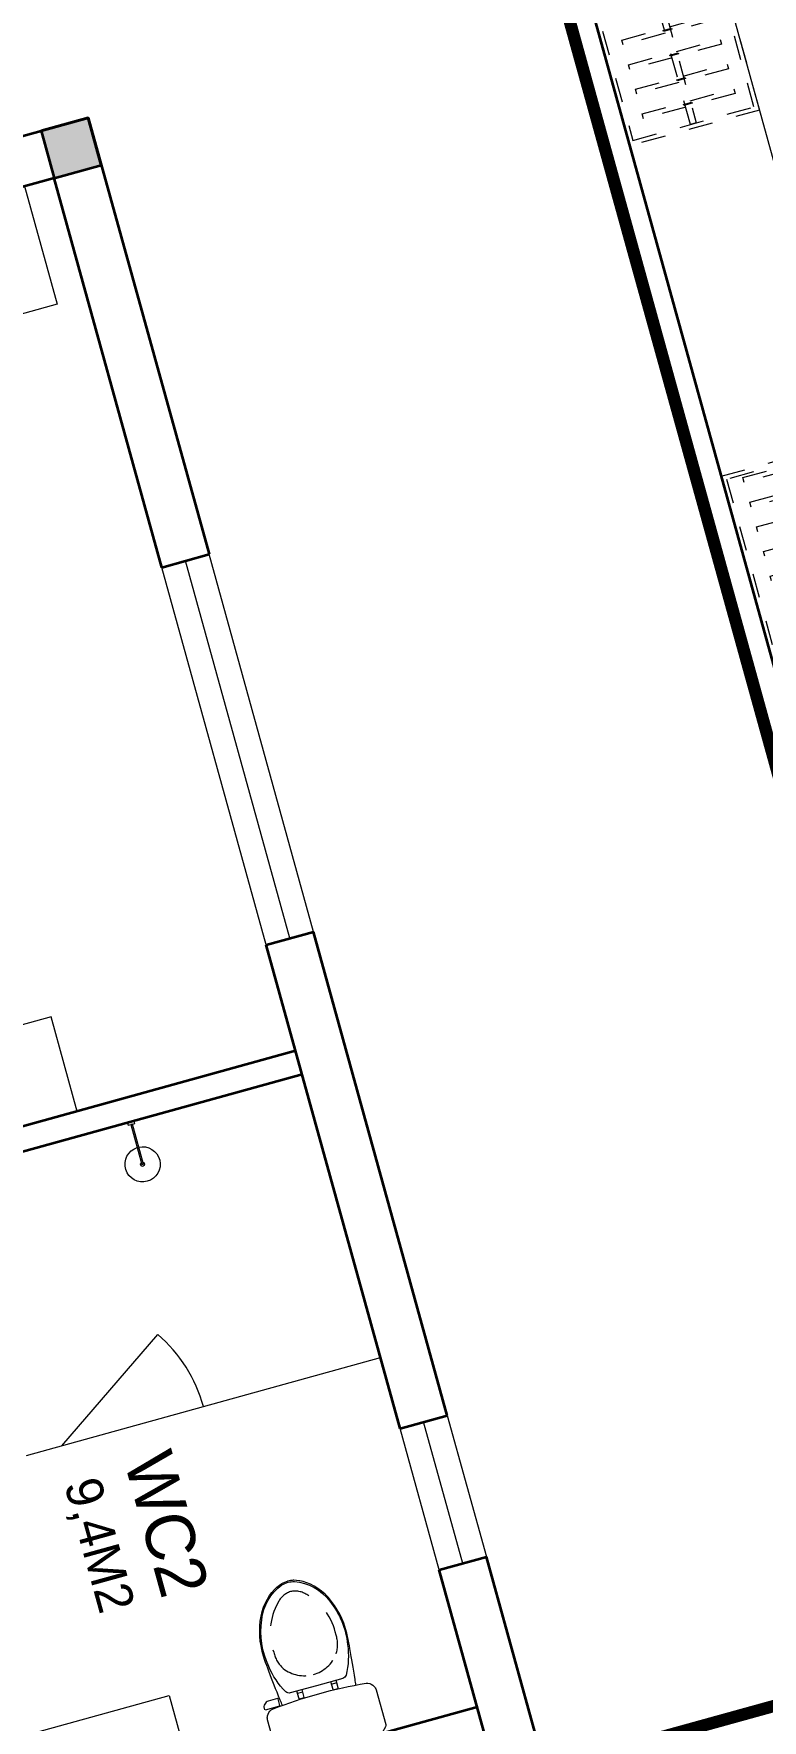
# Model space of a CAD drawing. Header units: metres. Extents: x 568332 to 569219, y 2065964 to 2066430.
# Drawn here: x 568462.4 to 568465.38, y 2066329.29 to 2066336.18 of the extents above; entities that cross this region are included whole.
import ezdxf

# ---------------------------------------------------------------- set-up
doc = ezdxf.new("R2010")
doc.units = ezdxf.units.M
for name, pattern in [('HIDDEN', [0.375, 0.25, -0.125]), ('X-5M-G-MB PHONGNGU$0$HIDDEN2', [0.1875, 0.125, -0.0625]), ('xref-thap C (mb tang 32-2)$0$HIDDEN', [0.375, 0.25, -0.125])]:
    doc.linetypes.add(name, pattern=pattern)
doc.layers.get('0').update_dxf_attribs({"linetype": 'CONTINUOUS'})
for name, color, linetype, lineweight in [('-CONCRETE', 1, 'CONTINUOUS', 35), ('-DIM', 9, 'CONTINUOUS', 13), ('-DOOR', 137, 'CONTINUOUS', 9), ('-FURNITURE', 46, 'CONTINUOUS', 9), ('-TEXT', 7, 'CONTINUOUS', 15), ('-WALL', 4, 'CONTINUOUS', 35), ('TEXT25', 2, 'CONTINUOUS', 13)]:
    doc.layers.add(name, color=color, linetype=linetype, lineweight=lineweight)
doc.layers.add('-RANH GIOI LO DAT', color=12, linetype='CONTINUOUS')
doc.styles.add('T1', font='', dxfattribs={"height": 200})
doc.styles.add('vnavanth', font='', dxfattribs={"width": 0.8})
doc.styles.get('T1').set_extended_font_data('VNgeometric Light')
doc.styles.get('vnavanth').set_extended_font_data('.VnAvantH')

# ---------------------------------------------------------------- blocks, each defined once
blk = doc.blocks.new('M39-T3')
at = {"layer": '-RANH GIOI LO DAT', "linetype": 'HIDDEN', "ltscale": 10, "const_width": 50}
blk.add_lwpolyline([(197384.3554308799, -1483201.731742124), (197384.3554313568, -1503530.874939661), (206384.3554308799, -1503469.83106635), (206384.3554308799, -1483201.731743078)], close=True, dxfattribs=at)
blk = doc.blocks.new('A$C18091ED7')
for p, q in [((9.957147995010018e-09, -42.13376978135784), (0, -3.786117304116488e-07)), ((146.1412317672475, -26.59467297248193), (179.181621938591, -26.59467296488583)), ((146.1412317672475, -26.59467297248193), (146.1412317680188, -30.17859706786112)), ((146.1412317680188, -30.17859706786112), (165.7503655985456, -30.17859706340823)), ((153.0594147269658, -36.79204952501459), (146.1412317680188, -30.17859706786112)), ((152.3191092506386, -2.717133611440659e-07), (152.3191092568413, -26.59467297093943)), ((152.3191092506386, -2.717133611440659e-07), (179.1816219322718, -2.654269337654114e-07)), ((153.0594147269658, -36.79204952501459), (165.7503656001572, -36.79204952192958)), ((153.0594147275151, -39.73033438943094), (153.0594147269658, -36.79204952501459)), ((153.0594147275151, -39.73033438943094), (178.4413164740145, -39.73033438349376)), ((153.0594147275151, -39.73033438943094), (178.4413164740145, -39.73033438349376)), ((153.0594147275151, -39.73033438943094), (153.0594147281554, -42.13376974494895)), ((185.3594994290725, -30.17859705851879), (165.7503655985456, -30.17859706340823)), ((178.4413164733487, -36.79204951884458), (165.7503656001572, -36.79204952192958)), ((185.3594994290725, -30.17859705851879), (178.4413164733487, -36.79204951884458)), ((178.4413164733487, -36.79204951884458), (178.4413164740145, -39.73033438349376)), ((178.4413164740145, -39.73033438349376), (178.4413164746547, -42.1337697392446)), ((179.1816219322718, -2.654269337654114e-07), (179.181621938591, -26.59467296488583)), ((179.181621938591, -26.59467296488583), (185.3594994283012, -26.59467296337243)), ((185.3594994283012, -26.59467296337243), (185.3594994290725, -30.17859705851879)), ((-83.25994817525861, -267.3592828898691), (-83.259948167517, -299.9634285944048)), ((-62.88950393904452, -265.3807882612164), (-81.28145355204106, -265.3807882657275)), ((-60.91100931491019, -267.3592828844266), (-60.91100930728498, -299.9634285889624)), ((60.9110093945892, -267.3592828557594), (60.9110094022144, -299.9634285600623)), ((62.88950401780676, -265.3807882316178), (81.2814536308033, -265.3807882273395)), ((83.25994825493763, -267.3592828505498), (83.25994826256283, -299.9634285550856)), ((165.3959958605519, -261.9873972070927), (165.3959958671003, -289.7349902229907)), ((167.8691141396885, -259.5142789271486), (228.0810223811895, -259.5142789128586)), ((230.5541406641933, -274.3229751045001), (230.5541406613593, -261.9873971916386)), ((-83.25994817257379, -278.4883151478134), (-83.25994817046012, -287.6388527823146)), ((-60.91100930959874, -290.0299398849311), (-83.25994816994717, -290.0299398901407)), ((60.91100939990065, -290.029939856031), (83.25994826024908, -290.0299398510542)), ((83.25994825750604, -278.488315108727), (83.2599482596197, -287.6388527429954)), ((167.8691141472664, -292.2081085020036), (206.7175896017579, -292.2081084926904))]:
    blk.add_line(p, q)
for points in [[(230.0000000517721, -218.5046414944518, -0.1374073801801567), (225.4781190853137, -234.6482587013161), (221.7949787454636, -240.7070387715066, -0.2360805181595358), (198.2560902649639, -255.4947853636986, -0.0519608230665726), (-198.2560901437319, -255.4947854572965, -0.236080518165078), (-221.7949786317113, -240.7070388760185), (-225.4781189743626, -234.6482588077488, -0.1374073801809237), (-229.9999999484608, -218.5046416030382), (-229.9999999831671, -71.98694829508895, -0.1989123673786679), (-226.3782021181105, -63.2431547633314), (-208.8906150607545, -45.75556769772083, -0.1989123673792025), (-200.1468215308087, -42.13376982865157), (9.971699910238385e-09, -42.13376978135784), (200.1468215506357, -42.13376973403501, -0.1989123673792025), (208.8906150822841, -45.75556759897154), (226.3782021480001, -63.24315465634572, -0.1989123673791691), (230.0000000170658, -71.98694818626973)], [(144.14367173758, -618.9627606730501, -0.2124047892419209), (26.30999211127346, -734.491494372196, -0.0276853236339062), (-0.5628229983012716, -738.609219571983, -0.0222792448073508), (-26.30999181118386, -734.4914943844487, -0.2124047892421136), (-144.1436714920528, -618.9627607410075, -0.1427957259999892), (-167.2376623962118, -428.0139674870588, -0.0930051380368448), (-127.9331820271946, -309.1271633332653, -0.2564387014614383), (-111.240849547703, -299.9634286007786), (4.746470949612558e-08, -299.9634285748762), (111.2408496426324, -299.9634285482753, -0.2564387014619951), (127.933182126606, -309.1271632729331, -0.0930051380368741), (167.2376625517572, -428.0139674081001, -0.1427957260000456)]]:
    blk.add_lwpolyline(points, format="xyb", close=True)
at = {"linetype": 'xref-thap C (mb tang 32-2)$0$HIDDEN', "ltscale": 100}
blk.add_lwpolyline([(61.00044987679576, -669.0176259216969, -0.1990312026443698), (1.417429302819073e-07, -698.769823720475, -0.1990312026443799), (-61.00044960746891, -669.0176259504806, -0.2189240232571595), (-131.9321382956405, -478.313622940972, -0.1537914605682739), (-112.4681372026971, -403.989815428853, -0.2367011859554165), (5.876427167095244e-08, -347.5870280214876, -0.2367011859554843), (112.4681373467611, -403.9898153757968, -0.1537914605681893), (131.9321384748619, -478.313622878748, -0.2189240232571754)], format="xyb", close=True, dxfattribs=at)
blk.add_circle((165.7503656100234, -78.39166221523192), 13.90362011701458)
for centre, radius, start, end in [((-81.28145355158267, -267.3592828894034), 1.978494623656905, 90.00000001354867, 180.0000000133402), ((-62.88950393858613, -267.3592828848923), 1.978494623656905, 1.334021322268115e-08, 90.00000001354867), ((62.88950401826514, -267.3592828552937), 1.978494623656905, 90.00000001354867, 180.0000000133402), ((81.28145363126168, -267.3592828510155), 1.978494623656905, 1.334021322268115e-08, 90.00000001354867), ((167.8691141402633, -261.9873972065106), 2.473118279571131, 90.00000001354867, 180.0000000133402), ((228.0810223845983, -274.3229751050822), 2.473118279571131, 320.3122930343796, 1.334021322268115e-08), ((167.8691141466952, -289.7349902224087), 2.473118279571131, 180.0000000133402, 270.0000000135486), ((206.717589598069, -276.6690117186226), 15.53909677420133, 270.0000000135486, 306.4658507565522), ((168.3527972659103, -224.7572911087773), 80.08895368617857, 306.4658507565522, 320.3122930343796)]:
    blk.add_arc(centre, radius, start, end)
for points, knots in [([(-155.6468228230951, -259.4535552573798), (-156.6353001506941, -267.2522313103836), (-164.2940232875517, -328.394745314552), (-169.1545302536251, -385.0939582949213), (-183.68571763406, -527.7705276800843), (-135.602968026873, -679.1126648240606), (-50.29344375100118, -735.2493608418445), (-19.70048385594782, -741.0901266933652), (1.531116140540689e-07, -743.6724421556864)], [130.6139379315478, 130.6139379315478, 130.6139379315478, 130.6139379315478, 152.8521090939923, 311.1293507817257, 417.703951170228, 561.3833927516608, 697.6926317810714, 710.812262267882, 710.812262267882, 710.812262267882, 710.812262267882]), ([(155.6468228994709, -259.4535551877343), (156.6353002305841, -267.2522312389628), (164.2940233960289, -328.3947452375724), (169.1545303888706, -385.0939582149149), (183.6857178367027, -527.7705275934422), (135.6029683008201, -679.1126647599449), (50.29344405157826, -735.2493608178338), (19.70048415924612, -741.0901266841101), (1.530679583083838e-07, -743.6724421554536)], [130.613937934949, 130.613937934949, 130.613937934949, 130.613937934949, 152.8521090939923, 311.1293507817257, 417.703951170228, 561.3833927516608, 697.6926317810714, 710.812262267882, 710.812262267882, 710.812262267882, 710.812262267882])]:
    blk.add_open_spline(points, degree=3, knots=knots)
blk = doc.blocks.new('A$C8a974c9c')
for p, q in [((1750.087982669494, 2957.416116623174), (1750.087982669657, 2642.58393779996)), ((1592.671893257969, 2800.000027211493), (1907.504072081182, 2800.000027211652)), ((1342.999452652235, 2500.000027214177), (1342.999452652119, 700.000027214177)), ((1750.087982669345, 242.5839378051005), (1750.087982669549, 557.4161166283138)), ((1592.67189325784, 400.0000272168018), (1907.504072081053, 400.0000272166017))]:
    blk.add_line(p, q)
for points in [[(1999.999452652235, 3100.000027209127), (1500.176512686827, 3100.000027209127), (1500.176512686827, 2500.000027214177), (1999.999452652235, 2500.000027214177)], [(1890.999452652235, 2360.000027214177), (1514.499452652235, 2360.000027214177), (1514.499452652148, 1642.500027214177), (1890.999452652148, 1642.500027214177)], [(1890.99945265209, 840.000027214177), (1514.49945265209, 840.000027214177), (1514.499452652148, 1557.500027214177), (1890.999452652148, 1557.500027214177)], [(1999.999452652119, 100.0000272192265), (1500.17651268671, 100.0000272192265), (1500.17651268671, 700.000027214177), (1999.999452652119, 700.000027214177)]]:
    blk.add_lwpolyline(points, close=True)
blk.add_lwpolyline([(1999.999452652235, 2500.000027214177), (-0.0005473477649502456, 2500.000027214177), (-0.0005473478813655674, 700.000027214177), (1999.999452652119, 700.000027214177), (1999.999452652235, 2500.000027214177)])
for centre, radius in [((1750.087982669561, 2800.000027211581), 157.4160894116067), ((1750.087982669561, 2800.000027211581), 82.41608941160666), ((1750.087982669432, 400.0000272166926), 157.4160894116067), ((1750.087982669432, 400.0000272166926), 82.41608941160666)]:
    blk.add_circle(centre, radius)
blk = doc.blocks.new('shower')
for points in [[(180919.3447017173, -32316.45425928477), (180912.3337561736, -32316.45425928477), (180912.3337561736, -32146.62790954509), (180919.3447017173, -32146.62790954509)], [(180929.3839969719, -32326.62790954066), (180902.2944609144, -32326.62790954066), (180902.2944609144, -32316.45425928477), (180929.3839969719, -32316.45425928477)]]:
    blk.add_lwpolyline(points, close=True)
for radius, start, end in [(72, 272.7906698559544, 267.2093301440456), (8.346062492523743, 294.8355446212717, 245.1644553787283)]:
    blk.add_arc((180915.8392289462, -32146.62790954416), radius, start, end)
blk = doc.blocks.new('A$C5C575821')
at = {"layer": '-CONCRETE'}
h = blk.add_hatch(color=256, dxfattribs=at)
h.dxf.hatch_style = 1
h.paths.add_polyline_path([(-0.00237559899687767, 200.0000000000146), (-0.00237559899687767, 1.455191522836685e-11), (199.9976244010031, 1.455191522836685e-11), (199.9976244010031, 200.0000000000146)])
blk.add_lwpolyline([(-0.00237559899687767, 1.455191522836685e-11), (199.9976244010031, 1.455191522836685e-11), (199.9976244010031, 200.0000000000146), (-0.00237559899687767, 200.0000000000146)], close=True, dxfattribs=at)
blk = doc.blocks.new('M40-T3')
at = {"layer": '-DOOR'}
for p, q in [((202004.0610288536, -1552005.900768574), (200404.0538962385, -1552006.014865504)), ((202004.0705369604, -1552105.900768429), (200404.0634043453, -1552106.014865359)), ((202004.0705369604, -1552205.900768348), (200404.0634043453, -1552206.014865278))]:
    blk.add_line(p, q, dxfattribs=at)
blk.add_lwpolyline([(204054.0837862602, -1552005.988718233), (204654.0957261681, -1552005.988718233), (204654.0957261681, -1552205.988718233), (204054.0837862602, -1552205.988718233)], close=True, dxfattribs=at)
blk.add_lwpolyline([(204654.0957261681, -1552105.988718233), (204054.0911521011, -1552106.0328941)], dxfattribs=at)
at = {"layer": '-FURNITURE'}
for points in [[(203754.0933499355, -1553705.988718208), (203754.0933499355, -1552205.988718233)], [(203754.0933499355, -1553555.882219043), (203421.0795048762, -1553056.781248298)]]:
    blk.add_lwpolyline(points, dxfattribs=at)
for points in [[(202054.016230302, -1553131.709168964), (202054.0162308103, -1554531.709168964), (202454.0168237666, -1554531.709168894), (202454.0168232583, -1553131.709168894)], [(204854.0933499477, -1553405.988718208), (205454.0933499477, -1553405.988718208), (205454.093349973, -1555505.988718233), (204854.093349973, -1555505.988718233)]]:
    blk.add_lwpolyline(points, close=True, dxfattribs=at)
blk.add_arc((203754.0933499355, -1553555.882219043), 600, 90, 123.7123041566532, dxfattribs=at)
at = {"layer": '-RANH GIOI LO DAT', "linetype": 'HIDDEN', "ltscale": 10, "const_width": 50}
blk.add_lwpolyline([(194554.0933499628, -1550005.98871871), (194554.0933495009, -1565409.741094313), (199553.9783428008, -1570375.828611574), (205554.0933504397, -1570335.131916246), (205554.0933499628, -1550005.988719187)], close=True, dxfattribs=at)
at = {"layer": '-WALL'}
for p, q in [((200404.0721775695, -1552206.014865023), (200404.0721775695, -1552006.014865023)), ((204054.0837862602, -1552005.988718198), (202004.0793101847, -1552006.138470272)), ((202004.0793101847, -1552206.138470286), (202004.0793101847, -1552006.138470272)), ((204054.098511437, -1552205.9887182), (204054.0837862602, -1552005.988718198)), ((205554.0933499628, -1552005.988718233), (204654.0957261681, -1552005.988718189)), ((204654.0957261681, -1552205.988718179), (204654.0957261681, -1552005.988718189)), ((200404.0634043453, -1552206.014865278), (198754.0933505637, -1552205.988718233)), ((198754.0933505637, -1552205.988718233), (198754.0933505637, -1556205.988718233)), ((204054.098511437, -1552205.9887182), (202004.0793101847, -1552206.138470286)), ((202004.0793101847, -1552206.019619428), (202004.0793101847, -1552206.019619428)), ((202454.0168233146, -1552205.988718233), (202454.0168233152, -1555205.988718233)), ((202554.0168233147, -1552205.988718233), (202554.0168233146, -1553705.988718233)), ((205454.0933499628, -1552205.988718241), (204654.0957261681, -1552205.988718179)), ((205234.0933499629, -1553405.988718207), (205234.0933499628, -1552205.988712328))]:
    blk.add_line(p, q, dxfattribs=at)
blk.add_lwpolyline([(198754.0933505637, -1556305.988718233), (198754.0933505637, -1557705.988718224), (198554.0933505637, -1557705.988718224), (198554.0933505635, -1552005.988718233), (200404.0721775695, -1552006.014865023)], dxfattribs=at)
at = {"layer": '-FURNITURE'}
for name, p, rotation in [('A$C8a974c9c', (200754.0928032161, -1552231.70914175), 180), ('A$C18091ED7', (205276.2271197679, -1552814.978171911), 270)]:
    blk.add_blockref(name, p, dxfattribs=dict(at, rotation=rotation))
at = {"layer": '-FURNITURE', "xscale": -1, "rotation": 269.9893314903734}
blk.add_blockref('shower', (234846.9600534019, -1733853.55274221), dxfattribs=at)
at = {"layer": '-WALL'}
blk.add_blockref('A$C5C575821', (198554.0981017671, -1552205.988718233), dxfattribs=at)
at = {"layer": '-TEXT', "color": 2, "style": 'vnavanth'}
blk.add_text('wc2', height=199.9591899200177, dxfattribs=at).set_placement((203878.6584694847, -1553328.408039809))
at = {"layer": 'TEXT25', "style": 'T1'}
blk.add_text('9,4M2', height=150, rotation=359.9999999899487, dxfattribs=at).set_placement((203907.5926592587, -1553589.290936191))
blk = doc.blocks.new('*U187')
at = {"linetype": 'X-5M-G-MB PHONGNGU$0$HIDDEN2'}
for points in [[(0, 600.0000000004657), (0, 0), (1636.196318108544, -5.568266150429466e-10), (1636.196318108544, 599.9999999999088)], [(1616.196318108544, 579.9996613718355), (1616.196318108544, 19.99966137183562), (20, 20.00000000046566), (20, 580.0000000004657)], [(1616.196318108544, 286.6991212949177), (1616.196318108544, 313.0991212948245), (20, 313.0991212953813), (19.99999859370291, 286.6991212952417)], [(113.7817614636733, 319.1750910408318), (109.4317788550979, 319.1750910408318), (109.4317788550979, 280.441767644881), (113.7817614636733, 280.441767644881)], [(227.7817614636733, 319.1750910407849), (223.4317788550979, 319.1750910407849), (223.4317788550979, 280.4417676448341), (227.7817614636733, 280.4417676448341)], [(341.7817614636733, 319.175091040738), (337.4317788550979, 319.175091040738), (337.4317788550979, 280.4417676447872), (341.7817614636733, 280.4417676447872)], [(455.7817614636733, 319.1750910406911), (451.4317788550979, 319.1750910406911), (451.4317788550979, 280.4417676447403), (455.7817614636733, 280.4417676447403)], [(569.7817614636733, 319.1750910406442), (565.431778855098, 319.1750910406442), (565.431778855098, 280.4417676446934), (569.7817614636733, 280.4417676446934)], [(683.7817614636733, 319.1750910405973), (679.431778855098, 319.1750910405973), (679.431778855098, 280.4417676446465), (683.7817614636733, 280.4417676446465)], [(797.7817614636733, 319.1750910405504), (793.431778855098, 319.1750910405504), (793.431778855098, 280.4417676445996), (797.7817614636733, 280.4417676445996)], [(911.7817614636733, 319.1750910405035), (907.431778855098, 319.1750910405035), (907.431778855098, 280.4417676445527), (911.7817614636733, 280.4417676445527)], [(1025.781761463673, 319.1750910404566), (1021.431778855098, 319.1750910404566), (1021.431778855098, 280.4417676445057), (1025.781761463673, 280.4417676445057)], [(1139.781761463673, 319.1750910404097), (1135.431778855098, 319.1750910404097), (1135.431778855098, 280.4417676444588), (1139.781761463673, 280.4417676444588)], [(1253.781761463673, 319.1750910403628), (1249.431778855098, 319.1750910403628), (1249.431778855098, 280.4417676444119), (1253.781761463673, 280.4417676444119)], [(1367.781761463673, 319.1750910403159), (1363.431778855098, 319.1750910403159), (1363.431778855098, 280.441767644365), (1367.781761463673, 280.441767644365)], [(1481.781761463673, 319.175091040269), (1477.431778855098, 319.175091040269), (1477.431778855098, 280.4417676443181), (1481.781761463673, 280.4417676443181)], [(1595.781761463673, 319.175091040222), (1591.431778855098, 319.175091040222), (1591.431778855098, 280.4417676442712), (1595.781761463673, 280.4417676442712)]]:
    blk.add_lwpolyline(points, close=True, dxfattribs=at)
for points in [[(122.2409142897814, 313.1103512093413), (122.2409142897814, 515.2497102723445), (100.1765458012815, 515.2497102723445), (100.1765458012815, 313.1103512093413)], [(236.2409142897814, 313.1103512092944), (236.2409142897814, 515.2497102722975), (214.1765458012815, 515.2497102722975), (214.1765458012815, 313.1103512092944)], [(350.2409142897814, 313.1103512092475), (350.2409142897814, 515.2497102722507), (328.1765458012815, 515.2497102722507), (328.1765458012815, 313.1103512092475)], [(464.2409142897814, 313.1103512092006), (464.2409142897814, 515.2497102722037), (442.1765458012815, 515.2497102722037), (442.1765458012815, 313.1103512092006)], [(578.2409142897814, 313.1103512091537), (578.2409142897814, 515.2497102721569), (556.1765458012815, 515.2497102721569), (556.1765458012815, 313.1103512091537)], [(692.2409142897814, 313.1103512091068), (692.2409142897814, 515.24971027211), (670.1765458012815, 515.24971027211), (670.1765458012815, 313.1103512091068)], [(806.2409142897814, 313.1103512090599), (806.2409142897814, 515.249710272063), (784.1765458012815, 515.249710272063), (784.1765458012815, 313.1103512090599)], [(920.2409142897814, 313.110351209013), (920.2409142897814, 515.2497102720162), (898.1765458012815, 515.2497102720162), (898.1765458012815, 313.110351209013)], [(1034.240914289781, 313.1103512089661), (1034.240914289781, 515.2497102719692), (1012.176545801281, 515.2497102719692), (1012.176545801281, 313.1103512089661)], [(1148.240914289781, 313.1103512089192), (1148.240914289781, 515.2497102719224), (1126.176545801281, 515.2497102719224), (1126.176545801281, 313.1103512089192)], [(1262.240914289781, 313.1103512088723), (1262.240914289781, 515.2497102718754), (1240.176545801281, 515.2497102718754), (1240.176545801281, 313.1103512088723)], [(1376.240914289781, 313.1103512088254), (1376.240914289781, 515.2497102718285), (1354.176545801281, 515.2497102718285), (1354.176545801281, 313.1103512088254)], [(1490.240914289781, 313.1103512087785), (1490.240914289781, 515.2497102717816), (1468.176545801281, 515.2497102717816), (1468.176545801281, 313.1103512087785)], [(1604.240914289781, 313.1103512087315), (1604.240914289781, 515.2497102717347), (1582.176545801281, 515.2497102717347), (1582.176545801281, 313.1103512087315)], [(100.1765458012815, 286.7103512094345), (100.1765458012815, 92.0852110228024), (122.2409142897814, 92.0852110228024), (122.2409142897814, 286.7103512094345)], [(214.1765458012815, 286.7103512093876), (214.1765458012815, 92.08521102275549), (236.2409142897814, 92.08521102275549), (236.2409142897814, 286.7103512093876)], [(328.1765458012815, 286.7103512093407), (328.1765458012815, 92.08521102270858), (350.2409142897814, 92.08521102270858), (350.2409142897814, 286.7103512093407)], [(442.1765458012815, 286.7103512092938), (442.1765458012815, 92.08521102266168), (464.2409142897814, 92.08521102266168), (464.2409142897814, 286.7103512092938)], [(556.1765458012815, 286.7103512092469), (556.1765458012815, 92.08521102261477), (578.2409142897814, 92.08521102261477), (578.2409142897814, 286.7103512092469)], [(670.1765458012815, 286.7103512092), (670.1765458012815, 92.08521102256786), (692.2409142897814, 92.08521102256786), (692.2409142897814, 286.7103512092)], [(784.1765458012815, 286.7103512091531), (784.1765458012815, 92.08521102252095), (806.2409142897814, 92.08521102252095), (806.2409142897814, 286.7103512091531)], [(898.1765458012815, 286.7103512091062), (898.1765458012815, 92.08521102247404), (920.2409142897814, 92.08521102247404), (920.2409142897814, 286.7103512091062)], [(1012.176545801281, 286.7103512090592), (1012.176545801281, 92.08521102242715), (1034.240914289781, 92.08521102242715), (1034.240914289781, 286.7103512090592)], [(1126.176545801281, 286.7103512090123), (1126.176545801281, 92.08521102238024), (1148.240914289781, 92.08521102238024), (1148.240914289781, 286.7103512090123)], [(1240.176545801281, 286.7103512089654), (1240.176545801281, 92.08521102233333), (1262.240914289781, 92.08521102233333), (1262.240914289781, 286.7103512089654)], [(1354.176545801281, 286.7103512089186), (1354.176545801281, 92.08521102228642), (1376.240914289781, 92.08521102228642), (1376.240914289781, 286.7103512089186)], [(1468.176545801281, 286.7103512088717), (1468.176545801281, 92.0852110222395), (1490.240914289781, 92.0852110222395), (1490.240914289781, 286.7103512088717)], [(1582.176545801281, 286.7103512088247), (1582.176545801281, 92.0852110221926), (1604.240914289781, 92.0852110221926), (1604.240914289781, 286.7103512088247)]]:
    blk.add_lwpolyline(points, dxfattribs=at)
blk = doc.blocks.new('*U189')
at = {"linetype": 'X-5M-G-MB PHONGNGU$0$HIDDEN2'}
for points in [[(0, 600.0000000004657), (0, 0), (1636.196318366162, -5.568266151489479e-10), (1636.196318366162, 599.9999999999088)], [(1616.196318366162, 579.9996613718355), (1616.196318366162, 19.99966137183562), (20, 20.00000000046566), (20, 580.0000000004657)], [(1616.196318366162, 286.6991212949177), (1616.196318366162, 313.0991212948245), (20, 313.0991212953813), (19.99999859370291, 286.6991212952417)], [(113.7817614636733, 319.1750910408318), (109.4317788550979, 319.1750910408318), (109.4317788550979, 280.441767644881), (113.7817614636733, 280.441767644881)], [(227.7817614636733, 319.1750910407849), (223.4317788550979, 319.1750910407849), (223.4317788550979, 280.4417676448341), (227.7817614636733, 280.4417676448341)], [(341.7817614636733, 319.175091040738), (337.4317788550979, 319.175091040738), (337.4317788550979, 280.4417676447872), (341.7817614636733, 280.4417676447872)], [(455.7817614636733, 319.1750910406911), (451.4317788550979, 319.1750910406911), (451.4317788550979, 280.4417676447403), (455.7817614636733, 280.4417676447403)], [(569.7817614636733, 319.1750910406442), (565.431778855098, 319.1750910406442), (565.431778855098, 280.4417676446934), (569.7817614636733, 280.4417676446934)], [(683.7817614636733, 319.1750910405973), (679.431778855098, 319.1750910405973), (679.431778855098, 280.4417676446465), (683.7817614636733, 280.4417676446465)], [(797.7817614636733, 319.1750910405504), (793.431778855098, 319.1750910405504), (793.431778855098, 280.4417676445996), (797.7817614636733, 280.4417676445996)], [(911.7817614636733, 319.1750910405035), (907.431778855098, 319.1750910405035), (907.431778855098, 280.4417676445527), (911.7817614636733, 280.4417676445527)], [(1025.781761463673, 319.1750910404566), (1021.431778855098, 319.1750910404566), (1021.431778855098, 280.4417676445057), (1025.781761463673, 280.4417676445057)], [(1139.781761463673, 319.1750910404097), (1135.431778855098, 319.1750910404097), (1135.431778855098, 280.4417676444588), (1139.781761463673, 280.4417676444588)], [(1253.781761463673, 319.1750910403628), (1249.431778855098, 319.1750910403628), (1249.431778855098, 280.4417676444119), (1253.781761463673, 280.4417676444119)], [(1367.781761463673, 319.1750910403159), (1363.431778855098, 319.1750910403159), (1363.431778855098, 280.441767644365), (1367.781761463673, 280.441767644365)], [(1481.781761463673, 319.175091040269), (1477.431778855098, 319.175091040269), (1477.431778855098, 280.4417676443181), (1481.781761463673, 280.4417676443181)], [(1595.781761463673, 319.175091040222), (1591.431778855098, 319.175091040222), (1591.431778855098, 280.4417676442712), (1595.781761463673, 280.4417676442712)]]:
    blk.add_lwpolyline(points, close=True, dxfattribs=at)
for points in [[(122.2409142897814, 313.1103512093413), (122.2409142897814, 515.2497102723445), (100.1765458012815, 515.2497102723445), (100.1765458012815, 313.1103512093413)], [(236.2409142897814, 313.1103512092944), (236.2409142897814, 515.2497102722975), (214.1765458012815, 515.2497102722975), (214.1765458012815, 313.1103512092944)], [(350.2409142897814, 313.1103512092475), (350.2409142897814, 515.2497102722507), (328.1765458012815, 515.2497102722507), (328.1765458012815, 313.1103512092475)], [(464.2409142897814, 313.1103512092006), (464.2409142897814, 515.2497102722037), (442.1765458012815, 515.2497102722037), (442.1765458012815, 313.1103512092006)], [(578.2409142897814, 313.1103512091537), (578.2409142897814, 515.2497102721569), (556.1765458012815, 515.2497102721569), (556.1765458012815, 313.1103512091537)], [(692.2409142897814, 313.1103512091068), (692.2409142897814, 515.24971027211), (670.1765458012815, 515.24971027211), (670.1765458012815, 313.1103512091068)], [(806.2409142897814, 313.1103512090599), (806.2409142897814, 515.249710272063), (784.1765458012815, 515.249710272063), (784.1765458012815, 313.1103512090599)], [(920.2409142897814, 313.110351209013), (920.2409142897814, 515.2497102720162), (898.1765458012815, 515.2497102720162), (898.1765458012815, 313.110351209013)], [(1034.240914289781, 313.1103512089661), (1034.240914289781, 515.2497102719692), (1012.176545801281, 515.2497102719692), (1012.176545801281, 313.1103512089661)], [(1148.240914289781, 313.1103512089192), (1148.240914289781, 515.2497102719224), (1126.176545801281, 515.2497102719224), (1126.176545801281, 313.1103512089192)], [(1262.240914289781, 313.1103512088723), (1262.240914289781, 515.2497102718754), (1240.176545801281, 515.2497102718754), (1240.176545801281, 313.1103512088723)], [(1376.240914289781, 313.1103512088254), (1376.240914289781, 515.2497102718285), (1354.176545801281, 515.2497102718285), (1354.176545801281, 313.1103512088254)], [(1490.240914289781, 313.1103512087785), (1490.240914289781, 515.2497102717816), (1468.176545801281, 515.2497102717816), (1468.176545801281, 313.1103512087785)], [(1604.240914289781, 313.1103512087315), (1604.240914289781, 515.2497102717347), (1582.176545801281, 515.2497102717347), (1582.176545801281, 313.1103512087315)], [(100.1765458012815, 286.7103512094345), (100.1765458012815, 92.0852110228024), (122.2409142897814, 92.0852110228024), (122.2409142897814, 286.7103512094345)], [(214.1765458012815, 286.7103512093876), (214.1765458012815, 92.08521102275549), (236.2409142897814, 92.08521102275549), (236.2409142897814, 286.7103512093876)], [(328.1765458012815, 286.7103512093407), (328.1765458012815, 92.08521102270858), (350.2409142897814, 92.08521102270858), (350.2409142897814, 286.7103512093407)], [(442.1765458012815, 286.7103512092938), (442.1765458012815, 92.08521102266168), (464.2409142897814, 92.08521102266168), (464.2409142897814, 286.7103512092938)], [(556.1765458012815, 286.7103512092469), (556.1765458012815, 92.08521102261477), (578.2409142897814, 92.08521102261477), (578.2409142897814, 286.7103512092469)], [(670.1765458012815, 286.7103512092), (670.1765458012815, 92.08521102256786), (692.2409142897814, 92.08521102256786), (692.2409142897814, 286.7103512092)], [(784.1765458012815, 286.7103512091531), (784.1765458012815, 92.08521102252095), (806.2409142897814, 92.08521102252095), (806.2409142897814, 286.7103512091531)], [(898.1765458012815, 286.7103512091062), (898.1765458012815, 92.08521102247404), (920.2409142897814, 92.08521102247404), (920.2409142897814, 286.7103512091062)], [(1012.176545801281, 286.7103512090592), (1012.176545801281, 92.08521102242715), (1034.240914289781, 92.08521102242715), (1034.240914289781, 286.7103512090592)], [(1126.176545801281, 286.7103512090123), (1126.176545801281, 92.08521102238024), (1148.240914289781, 92.08521102238024), (1148.240914289781, 286.7103512090123)], [(1240.176545801281, 286.7103512089654), (1240.176545801281, 92.08521102233333), (1262.240914289781, 92.08521102233333), (1262.240914289781, 286.7103512089654)], [(1354.176545801281, 286.7103512089186), (1354.176545801281, 92.08521102228642), (1376.240914289781, 92.08521102228642), (1376.240914289781, 286.7103512089186)], [(1468.176545801281, 286.7103512088717), (1468.176545801281, 92.0852110222395), (1490.240914289781, 92.0852110222395), (1490.240914289781, 286.7103512088717)], [(1582.176545801281, 286.7103512088247), (1582.176545801281, 92.0852110221926), (1604.240914289781, 92.0852110221926), (1604.240914289781, 286.7103512088247)]]:
    blk.add_lwpolyline(points, dxfattribs=at)
blk = doc.blocks.new('M1-T3.1')
at = {"layer": '-CONCRETE', "color": 1, "linetype": 'HIDDEN', "ltscale": 10, "const_width": 50}
blk.add_lwpolyline([(339345.991792275, 50951.97500556499), (345345.9680453291, 50951.97500556491), (345346.0170700845, 30951.99839157377), (339346.0408170305, 30951.99839157377)], close=True, dxfattribs=at)
at = {"layer": '-FURNITURE'}
blk.add_lwpolyline([(344695.9155929773, 34151.93012782125), (344695.9723531757, 38551.62337794647), (345245.9729461321, 38551.62337784123), (345245.9161859336, 34151.93012771601)], close=True, dxfattribs=at)
at = {"layer": '-WALL'}
for p, q in [((345345.9729480137, 48951.87497539158), (345346.0088166195, 33951.68456394272)), ((345246.0118810448, 34151.68456394272), (345246.323110175, 38451.73727008695))]:
    blk.add_line(p, q, dxfattribs=at)
at = {"layer": '-FURNITURE', "extrusion": (0, 0, -1), "xscale": 0.916666666665974, "yscale": 0.916666666665974, "zscale": -0.916666666665974, "rotation": 270}
for name, p in [('*U187', (-345245.9792449236, 38551.62337781556)), ('*U189', (-345246.0007542559, 35651.77675288386))]:
    blk.add_blockref(name, p, dxfattribs=at)

msp = doc.modelspace()

# ---------------------------------------------------------------- block references
at = {"layer": '-DIM', "xscale": 0.001, "yscale": 0.001, "zscale": 0.001, "rotation": 285.4590240781233}
msp.add_blockref('M39-T3', (569843.3491997421, 2066915.209253898), dxfattribs=at)

# ---------------------------------------------------------------- next in the draw order: block references
at = {"layer": '-DIM', "xscale": 0.001, "yscale": 0.001, "zscale": 0.001, "rotation": 285.4590240807851}
msp.add_blockref('M40-T3', (569905.5589305463, 2066940.890039733), dxfattribs=at)

# ---------------------------------------------------------------- next in the draw order: block references
at = {"layer": '-DIM', "xscale": 0.001, "yscale": 0.001, "zscale": 0.001, "rotation": 195.4575198780745}
msp.add_blockref('M1-T3.1', (568788.0936174943, 2066462.097361108), dxfattribs=at)

doc.saveas('drawing.dxf')
